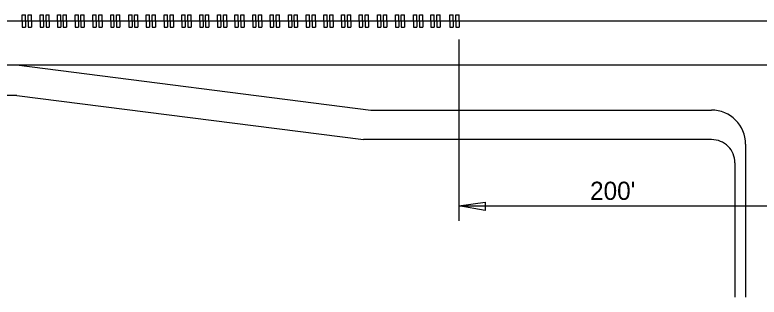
# Model space of a CAD drawing. Extents: x 0 to 2.83, y 0 to 1.83.
# Drawn here: x 0.4728 to 0.9515, y 1.314 to 1.4957 of the extents above; entities that cross this region are included whole.
import ezdxf

# ---------------------------------------------------------------- set-up
doc = ezdxf.new("R2010")
doc.units = 0
doc.layers.add('HS_Title', color=7, linetype='Continuous')

msp = doc.modelspace()

# ---------------------------------------------------------------- linework, layer by layer
at = {"layer": 'HS_Title'}
for p, q in [((0.47752542533418824, 1.4917477461282238), (0.47752542533418824, 1.4956741013175547)), ((0.47752542533418824, 1.4956741013175547), (0.47964149646277926, 1.4956741013175547)), ((0.47964149646277926, 1.4917477461282238), (0.47964149646277926, 1.4956741013175547)), ((0.4813024126693714, 1.4917477461282238), (0.4813024126693714, 1.4956741013175547)), ((0.4813024126693714, 1.4956741013175547), (0.48341848379796243, 1.4956741013175547)), ((0.48341848379796243, 1.4917477461282238), (0.48341848379796243, 1.4956741013175547)), ((0.4890524232885307, 1.4917477461282238), (0.4890524232885307, 1.4956741013175547)), ((0.4890524232885307, 1.4956741013175547), (0.4911684944171217, 1.4956741013175547)), ((0.4911684944171217, 1.4917477461282238), (0.4911684944171217, 1.4956741013175547)), ((0.4928294106237139, 1.4917477461282238), (0.4928294106237139, 1.4956741013175547)), ((0.4928294106237139, 1.4956741013175547), (0.4949454817523049, 1.4956741013175547)), ((0.4949454817523049, 1.4917477461282238), (0.4949454817523049, 1.4956741013175547)), ((0.5001414449635863, 1.4917477461282238), (0.5001414449635863, 1.4956741013175547)), ((0.5001414449635863, 1.4956741013175547), (0.5022575160921773, 1.4956741013175547)), ((0.5022575160921773, 1.4917477461282238), (0.5022575160921773, 1.4956741013175547)), ((0.5039184322987694, 1.4917477461282238), (0.5039184322987694, 1.4956741013175547)), ((0.5039184322987694, 1.4956741013175547), (0.5060345034273604, 1.4956741013175547)), ((0.5060345034273604, 1.4917477461282238), (0.5060345034273604, 1.4956741013175547)), ((0.5115167327513038, 1.4917477461282238), (0.5115167327513038, 1.4956741013175547)), ((0.5115167327513038, 1.4956741013175547), (0.5136328038798949, 1.4956741013175547)), ((0.5136328038798949, 1.4917477461282238), (0.5136328038798949, 1.4956741013175547)), ((0.515293720086487, 1.4917477461282238), (0.515293720086487, 1.4956741013175547)), ((0.515293720086487, 1.4956741013175547), (0.517409791215078, 1.4956741013175547)), ((0.517409791215078, 1.4917477461282238), (0.517409791215078, 1.4956741013175547)), ((0.5229396158854135, 1.4917477461282238), (0.5229396158854135, 1.4956741013175547)), ((0.5229396158854135, 1.4956741013175547), (0.5250556870140046, 1.4956741013175547)), ((0.5250556870140046, 1.4917477461282238), (0.5250556870140046, 1.4956741013175547)), ((0.5267166032205968, 1.4917477461282238), (0.5267166032205968, 1.4956741013175547)), ((0.5267166032205968, 1.4956741013175547), (0.5288326743491878, 1.4956741013175547)), ((0.5288326743491878, 1.4917477461282238), (0.5288326743491878, 1.4956741013175547)), ((0.5344100943659154, 1.4917477461282238), (0.5344100943659154, 1.4956741013175547)), ((0.5344100943659154, 1.4956741013175547), (0.5365261654945064, 1.4956741013175547)), ((0.5365261654945064, 1.4917477461282238), (0.5365261654945064, 1.4956741013175547)), ((0.5381870817010985, 1.4917477461282238), (0.5381870817010985, 1.4956741013175547)), ((0.5381870817010985, 1.4956741013175547), (0.5403031528296897, 1.4956741013175547)), ((0.5403031528296897, 1.4917477461282238), (0.5403031528296897, 1.4956741013175547)), ((0.5460638892977556, 1.4917477461282238), (0.5460638892977556, 1.4956741013175547)), ((0.5460638892977556, 1.4956741013175547), (0.5481799604263465, 1.4956741013175547)), ((0.5481799604263465, 1.4917477461282238), (0.5481799604263465, 1.4956741013175547)), ((0.5498408766329388, 1.4917477461282238), (0.5498408766329388, 1.4956741013175547)), ((0.5498408766329388, 1.4956741013175547), (0.5519569477615298, 1.4956741013175547)), ((0.5519569477615298, 1.4917477461282238), (0.5519569477615298, 1.4956741013175547)), ((0.5572487956999047, 1.4917477461282238), (0.5572487956999047, 1.4956741013175547)), ((0.5572487956999047, 1.4956741013175547), (0.5593648668284956, 1.4956741013175547)), ((0.5593648668284956, 1.4917477461282238), (0.5593648668284956, 1.4956741013175547)), ((0.561025783035088, 1.4917477461282238), (0.561025783035088, 1.4956741013175547)), ((0.561025783035088, 1.4956741013175547), (0.5631418541636789, 1.4956741013175547)), ((0.5631418541636789, 1.4917477461282238), (0.5631418541636789, 1.4956741013175547)), ((0.568909655565975, 1.4917477461282238), (0.568909655565975, 1.4956741013175547)), ((0.568909655565975, 1.4956741013175547), (0.571025726694566, 1.4956741013175547)), ((0.571025726694566, 1.4917477461282238), (0.571025726694566, 1.4956741013175547)), ((0.5726866429011582, 1.4917477461282238), (0.5726866429011582, 1.4956741013175547)), ((0.5726866429011582, 1.4956741013175547), (0.5748027140297491, 1.4956741013175547)), ((0.5748027140297491, 1.4917477461282238), (0.5748027140297491, 1.4956741013175547)), ((0.5802135503341044, 1.4917477461282238), (0.5802135503341044, 1.4956741013175547)), ((0.5802135503341044, 1.4956741013175547), (0.5823296214626954, 1.4956741013175547)), ((0.5823296214626954, 1.4917477461282238), (0.5823296214626954, 1.4956741013175547)), ((0.5839905376692875, 1.4917477461282238), (0.5839905376692875, 1.4956741013175547)), ((0.5839905376692875, 1.4956741013175547), (0.5861066087978786, 1.4956741013175547)), ((0.5861066087978786, 1.4917477461282238), (0.5861066087978786, 1.4956741013175547)), ((0.5916959276512043, 1.4917477461282238), (0.5916959276512043, 1.4956741013175547)), ((0.5916959276512043, 1.4956741013175547), (0.5938119987797952, 1.4956741013175547)), ((0.5938119987797952, 1.4917477461282238), (0.5938119987797952, 1.4956741013175547)), ((0.5954729149863874, 1.4917477461282238), (0.5954729149863874, 1.4956741013175547)), ((0.5954729149863874, 1.4956741013175547), (0.5975889861149785, 1.4956741013175547)), ((0.5975889861149785, 1.4917477461282238), (0.5975889861149785, 1.4956741013175547)), ((0.6031663364119604, 1.4917477461282238), (0.6031663364119604, 1.4956741013175547)), ((0.6031663364119604, 1.4956741013175547), (0.6052824075405514, 1.4956741013175547)), ((0.6052824075405514, 1.4917477461282238), (0.6052824075405514, 1.4956741013175547)), ((0.6069433237471437, 1.4917477461282238), (0.6069433237471437, 1.4956741013175547)), ((0.6069433237471437, 1.4956741013175547), (0.6090593948757347, 1.4956741013175547)), ((0.6090593948757347, 1.4917477461282238), (0.6090593948757347, 1.4956741013175547)), ((0.6143214957226144, 1.4917477461282238), (0.6143214957226144, 1.4956741013175547)), ((0.6143214957226144, 1.4956741013175547), (0.6164375668512054, 1.4956741013175547)), ((0.6164375668512054, 1.4917477461282238), (0.6164375668512054, 1.4956741013175547)), ((0.6180984830577977, 1.4917477461282238), (0.6180984830577977, 1.4956741013175547)), ((0.6180984830577977, 1.4956741013175547), (0.6202145541863886, 1.4956741013175547)), ((0.6202145541863886, 1.4917477461282238), (0.6202145541863886, 1.4956741013175547)), ((0.6257555340160348, 1.4917477461282238), (0.6257555340160348, 1.4956741013175547)), ((0.6257555340160348, 1.4956741013175547), (0.6278716051446258, 1.4956741013175547)), ((0.6278716051446258, 1.4917477461282238), (0.6278716051446258, 1.4956741013175547)), ((0.629532521351218, 1.4917477461282238), (0.629532521351218, 1.4956741013175547)), ((0.629532521351218, 1.4956741013175547), (0.631648592479809, 1.4956741013175547)), ((0.631648592479809, 1.4917477461282238), (0.631648592479809, 1.4956741013175547)), ((0.637003652987611, 1.4917477461282238), (0.637003652987611, 1.4956741013175547)), ((0.637003652987611, 1.4956741013175547), (0.6391197241162019, 1.4956741013175547)), ((0.6391197241162019, 1.4917477461282238), (0.6391197241162019, 1.4956741013175547)), ((0.6407806403227941, 1.4917477461282238), (0.6407806403227941, 1.4956741013175547)), ((0.6407806403227941, 1.4956741013175547), (0.6428967114513852, 1.4956741013175547)), ((0.6428967114513852, 1.4917477461282238), (0.6428967114513852, 1.4956741013175547)), ((0.6487165702637976, 1.4917477461282238), (0.6487165702637976, 1.4956741013175547)), ((0.6487165702637976, 1.4956741013175547), (0.6508326413923886, 1.4956741013175547)), ((0.6508326413923886, 1.4917477461282238), (0.6508326413923886, 1.4956741013175547)), ((0.6524935575989809, 1.4917477461282238), (0.6524935575989809, 1.4956741013175547)), ((0.6524935575989809, 1.4956741013175547), (0.6546096287275719, 1.4956741013175547)), ((0.6546096287275719, 1.4917477461282238), (0.6546096287275719, 1.4956741013175547)), ((0.6601630455431031, 1.4917477461282238), (0.6601630455431031, 1.4956741013175547)), ((0.6601630455431031, 1.4956741013175547), (0.662279116671694, 1.4956741013175547)), ((0.662279116671694, 1.4917477461282238), (0.662279116671694, 1.4956741013175547)), ((0.6639400328782863, 1.4917477461282238), (0.6639400328782863, 1.4956741013175547)), ((0.6639400328782863, 1.4956741013175547), (0.6660561040068773, 1.4956741013175547)), ((0.6660561040068773, 1.4917477461282238), (0.6660561040068773, 1.4956741013175547)), ((0.6715413080399701, 1.4917477461282238), (0.6715413080399701, 1.4956741013175547)), ((0.6715413080399701, 1.4956741013175547), (0.6736573791685612, 1.4956741013175547)), ((0.6736573791685612, 1.4917477461282238), (0.6736573791685612, 1.4956741013175547)), ((0.6753182953751534, 1.4917477461282238), (0.6753182953751534, 1.4956741013175547)), ((0.6753182953751534, 1.4956741013175547), (0.6774343665037443, 1.4956741013175547)), ((0.6774343665037443, 1.4917477461282238), (0.6774343665037443, 1.4956741013175547)), ((0.6829195705368372, 1.4917477461282238), (0.6829195705368372, 1.4956741013175547)), ((0.6829195705368372, 1.4956741013175547), (0.6850356416654283, 1.4956741013175547)), ((0.6850356416654283, 1.4917477461282238), (0.6850356416654283, 1.4956741013175547)), ((0.6866965578720204, 1.4917477461282238), (0.6866965578720204, 1.4956741013175547)), ((0.6866965578720204, 1.4956741013175547), (0.6888126290006115, 1.4956741013175547)), ((0.6888126290006115, 1.4917477461282238), (0.6888126290006115, 1.4956741013175547)), ((0.6942978330337044, 1.4917477461282238), (0.6942978330337044, 1.4956741013175547)), ((0.6942978330337044, 1.4956741013175547), (0.6964139041622953, 1.4956741013175547)), ((0.6964139041622953, 1.4917477461282238), (0.6964139041622953, 1.4956741013175547)), ((0.6980748203688876, 1.4917477461282238), (0.6980748203688876, 1.4956741013175547)), ((0.6980748203688876, 1.4956741013175547), (0.7001908914974786, 1.4956741013175547)), ((0.7001908914974786, 1.4917477461282238), (0.7001908914974786, 1.4956741013175547)), ((0.7060479341742599, 1.4917477461282238), (0.7060479341742599, 1.4956741013175547)), ((0.7060479341742599, 1.4956741013175547), (0.708164005302851, 1.4956741013175547)), ((0.708164005302851, 1.4917477461282238), (0.708164005302851, 1.4956741013175547)), ((0.7098249215094431, 1.4917477461282238), (0.7098249215094431, 1.4956741013175547)), ((0.7098249215094431, 1.4956741013175547), (0.7119409926380341, 1.4956741013175547)), ((0.7119409926380341, 1.4917477461282238), (0.7119409926380341, 1.4956741013175547)), ((0.7175749321286023, 1.4917477461282238), (0.7175749321286023, 1.4956741013175547)), ((0.7175749321286023, 1.4956741013175547), (0.7196910032571934, 1.4956741013175547)), ((0.7196910032571934, 1.4917477461282238), (0.7196910032571934, 1.4956741013175547)), ((0.7213519194637855, 1.4917477461282238), (0.7213519194637855, 1.4956741013175547)), ((0.7213519194637855, 1.4956741013175547), (0.7234679905923765, 1.4956741013175547)), ((0.7234679905923765, 1.4917477461282238), (0.7234679905923765, 1.4956741013175547)), ((0.7291948897438669, 1.4917477461282238), (0.7291948897438669, 1.4956741013175547)), ((0.7291948897438669, 1.4956741013175547), (0.731310960872458, 1.4956741013175547)), ((0.731310960872458, 1.4917477461282238), (0.731310960872458, 1.4956741013175547)), ((0.7329718770790502, 1.4917477461282238), (0.7329718770790502, 1.4956741013175547)), ((0.7329718770790502, 1.4956741013175547), (0.7350879482076412, 1.4956741013175547)), ((0.7350879482076412, 1.4917477461282238), (0.7350879482076412, 1.4956741013175547)), ((0.740379098948559, 1.4917477461282238), (0.740379098948559, 1.4956741013175547)), ((0.740379098948559, 1.4956741013175547), (0.7424951700771502, 1.4956741013175547)), ((0.7424951700771502, 1.4917477461282238), (0.7424951700771502, 1.4956741013175547)), ((0.7441560862837424, 1.4917477461282238), (0.7441560862837424, 1.4956741013175547)), ((0.7441560862837424, 1.4956741013175547), (0.7462721574123333, 1.4956741013175547)), ((0.7462721574123333, 1.4917477461282238), (0.7462721574123333, 1.4956741013175547)), ((0.752580054444587, 1.4917477461282238), (0.752580054444587, 1.4956741013175547)), ((0.752580054444587, 1.4956741013175547), (0.7546961255731781, 1.4956741013175547)), ((0.7546961255731781, 1.4917477461282238), (0.7546961255731781, 1.4956741013175547)), ((0.7563570417797701, 1.4917477461282238), (0.7563570417797701, 1.4956741013175547)), ((0.7563570417797701, 1.4956741013175547), (0.7584731129083611, 1.4956741013175547)), ((0.7584731129083611, 1.4917477461282238), (0.7584731129083611, 1.4956741013175547)), ((0.2665907131268237, 1.4917477461282238), (1.4904436647064983, 1.4917477461282238)), ((0.47752542533418824, 1.4917477461282238), (0.47752542533418824, 1.4878213909388922)), ((0.47964149646277926, 1.4917477461282238), (0.47964149646277926, 1.4878213909388922)), ((0.4813024126693714, 1.4917477461282238), (0.4813024126693714, 1.4878213909388922)), ((0.48341848379796243, 1.4917477461282238), (0.48341848379796243, 1.4878213909388922)), ((0.4890524232885307, 1.4917477461282238), (0.4890524232885307, 1.4878213909388922)), ((0.4911684944171217, 1.4917477461282238), (0.4911684944171217, 1.4878213909388922)), ((0.4928294106237139, 1.4917477461282238), (0.4928294106237139, 1.4878213909388922)), ((0.4949454817523049, 1.4917477461282238), (0.4949454817523049, 1.4878213909388922)), ((0.5001414449635863, 1.4917477461282238), (0.5001414449635863, 1.4878213909388922)), ((0.5022575160921773, 1.4917477461282238), (0.5022575160921773, 1.4878213909388922)), ((0.5039184322987694, 1.4917477461282238), (0.5039184322987694, 1.4878213909388922)), ((0.5060345034273604, 1.4917477461282238), (0.5060345034273604, 1.4878213909388922)), ((0.5115167327513038, 1.4917477461282238), (0.5115167327513038, 1.4878213909388922)), ((0.5136328038798949, 1.4917477461282238), (0.5136328038798949, 1.4878213909388922)), ((0.515293720086487, 1.4917477461282238), (0.515293720086487, 1.4878213909388922)), ((0.517409791215078, 1.4917477461282238), (0.517409791215078, 1.4878213909388922)), ((0.5229396158854135, 1.4917477461282238), (0.5229396158854135, 1.4878213909388922)), ((0.5250556870140046, 1.4917477461282238), (0.5250556870140046, 1.4878213909388922)), ((0.5267166032205968, 1.4917477461282238), (0.5267166032205968, 1.4878213909388922)), ((0.5288326743491878, 1.4917477461282238), (0.5288326743491878, 1.4878213909388922)), ((0.5344100943659154, 1.4917477461282238), (0.5344100943659154, 1.4878213909388922)), ((0.5365261654945064, 1.4917477461282238), (0.5365261654945064, 1.4878213909388922)), ((0.5381870817010985, 1.4917477461282238), (0.5381870817010985, 1.4878213909388922)), ((0.5403031528296897, 1.4917477461282238), (0.5403031528296897, 1.4878213909388922)), ((0.5460638892977556, 1.4917477461282238), (0.5460638892977556, 1.4878213909388922)), ((0.5481799604263465, 1.4917477461282238), (0.5481799604263465, 1.4878213909388922)), ((0.5498408766329388, 1.4917477461282238), (0.5498408766329388, 1.4878213909388922)), ((0.5519569477615298, 1.4917477461282238), (0.5519569477615298, 1.4878213909388922)), ((0.5572487956999047, 1.4917477461282238), (0.5572487956999047, 1.4878213909388922)), ((0.5593648668284956, 1.4917477461282238), (0.5593648668284956, 1.4878213909388922)), ((0.561025783035088, 1.4917477461282238), (0.561025783035088, 1.4878213909388922)), ((0.5631418541636789, 1.4917477461282238), (0.5631418541636789, 1.4878213909388922)), ((0.568909655565975, 1.4917477461282238), (0.568909655565975, 1.4878213909388922)), ((0.571025726694566, 1.4917477461282238), (0.571025726694566, 1.4878213909388922)), ((0.5726866429011582, 1.4917477461282238), (0.5726866429011582, 1.4878213909388922)), ((0.5748027140297491, 1.4917477461282238), (0.5748027140297491, 1.4878213909388922)), ((0.5802135503341044, 1.4917477461282238), (0.5802135503341044, 1.4878213909388922)), ((0.5823296214626954, 1.4917477461282238), (0.5823296214626954, 1.4878213909388922)), ((0.5839905376692875, 1.4917477461282238), (0.5839905376692875, 1.4878213909388922)), ((0.5861066087978786, 1.4917477461282238), (0.5861066087978786, 1.4878213909388922)), ((0.5916959276512043, 1.4917477461282238), (0.5916959276512043, 1.4878213909388922)), ((0.5938119987797952, 1.4917477461282238), (0.5938119987797952, 1.4878213909388922)), ((0.5954729149863874, 1.4917477461282238), (0.5954729149863874, 1.4878213909388922)), ((0.5975889861149785, 1.4917477461282238), (0.5975889861149785, 1.4878213909388922)), ((0.6031663364119604, 1.4917477461282238), (0.6031663364119604, 1.4878213909388922)), ((0.6052824075405514, 1.4917477461282238), (0.6052824075405514, 1.4878213909388922)), ((0.6069433237471437, 1.4917477461282238), (0.6069433237471437, 1.4878213909388922)), ((0.6090593948757347, 1.4917477461282238), (0.6090593948757347, 1.4878213909388922)), ((0.6143214957226144, 1.4917477461282238), (0.6143214957226144, 1.4878213909388922)), ((0.6164375668512054, 1.4917477461282238), (0.6164375668512054, 1.4878213909388922)), ((0.6180984830577977, 1.4917477461282238), (0.6180984830577977, 1.4878213909388922)), ((0.6202145541863886, 1.4917477461282238), (0.6202145541863886, 1.4878213909388922)), ((0.6257555340160348, 1.4917477461282238), (0.6257555340160348, 1.4878213909388922)), ((0.6278716051446258, 1.4917477461282238), (0.6278716051446258, 1.4878213909388922)), ((0.629532521351218, 1.4917477461282238), (0.629532521351218, 1.4878213909388922)), ((0.631648592479809, 1.4917477461282238), (0.631648592479809, 1.4878213909388922)), ((0.637003652987611, 1.4917477461282238), (0.637003652987611, 1.4878213909388922)), ((0.6391197241162019, 1.4917477461282238), (0.6391197241162019, 1.4878213909388922)), ((0.6407806403227941, 1.4917477461282238), (0.6407806403227941, 1.4878213909388922)), ((0.6428967114513852, 1.4917477461282238), (0.6428967114513852, 1.4878213909388922)), ((0.6487165702637976, 1.4917477461282238), (0.6487165702637976, 1.4878213909388922)), ((0.6508326413923886, 1.4917477461282238), (0.6508326413923886, 1.4878213909388922)), ((0.6524935575989809, 1.4917477461282238), (0.6524935575989809, 1.4878213909388922)), ((0.6546096287275719, 1.4917477461282238), (0.6546096287275719, 1.4878213909388922)), ((0.6601630455431031, 1.4917477461282238), (0.6601630455431031, 1.4878213909388922)), ((0.662279116671694, 1.4917477461282238), (0.662279116671694, 1.4878213909388922)), ((0.6639400328782863, 1.4917477461282238), (0.6639400328782863, 1.4878213909388922)), ((0.6660561040068773, 1.4917477461282238), (0.6660561040068773, 1.4878213909388922)), ((0.6715413080399701, 1.4917477461282238), (0.6715413080399701, 1.4878213909388922)), ((0.6736573791685612, 1.4917477461282238), (0.6736573791685612, 1.4878213909388922)), ((0.6753182953751534, 1.4917477461282238), (0.6753182953751534, 1.4878213909388922)), ((0.6774343665037443, 1.4917477461282238), (0.6774343665037443, 1.4878213909388922)), ((0.6829195705368372, 1.4917477461282238), (0.6829195705368372, 1.4878213909388922)), ((0.6850356416654283, 1.4917477461282238), (0.6850356416654283, 1.4878213909388922)), ((0.6866965578720204, 1.4917477461282238), (0.6866965578720204, 1.4878213909388922)), ((0.6888126290006115, 1.4917477461282238), (0.6888126290006115, 1.4878213909388922)), ((0.6942978330337044, 1.4917477461282238), (0.6942978330337044, 1.4878213909388922)), ((0.6964139041622953, 1.4917477461282238), (0.6964139041622953, 1.4878213909388922)), ((0.6980748203688876, 1.4917477461282238), (0.6980748203688876, 1.4878213909388922)), ((0.7001908914974786, 1.4917477461282238), (0.7001908914974786, 1.4878213909388922)), ((0.7060479341742599, 1.4917477461282238), (0.7060479341742599, 1.4878213909388922)), ((0.708164005302851, 1.4917477461282238), (0.708164005302851, 1.4878213909388922)), ((0.7098249215094431, 1.4917477461282238), (0.7098249215094431, 1.4878213909388922)), ((0.7119409926380341, 1.4917477461282238), (0.7119409926380341, 1.4878213909388922)), ((0.7175749321286023, 1.4917477461282238), (0.7175749321286023, 1.4878213909388922)), ((0.7196910032571934, 1.4917477461282238), (0.7196910032571934, 1.4878213909388922)), ((0.7213519194637855, 1.4917477461282238), (0.7213519194637855, 1.4878213909388922)), ((0.7234679905923765, 1.4917477461282238), (0.7234679905923765, 1.4878213909388922)), ((0.7291948897438669, 1.4917477461282238), (0.7291948897438669, 1.4878213909388922)), ((0.731310960872458, 1.4917477461282238), (0.731310960872458, 1.4878213909388922)), ((0.7329718770790502, 1.4917477461282238), (0.7329718770790502, 1.4878213909388922)), ((0.7350879482076412, 1.4917477461282238), (0.7350879482076412, 1.4878213909388922)), ((0.740379098948559, 1.4917477461282238), (0.740379098948559, 1.4878213909388922)), ((0.7424951700771502, 1.4917477461282238), (0.7424951700771502, 1.4878213909388922)), ((0.7441560862837424, 1.4917477461282238), (0.7441560862837424, 1.4878213909388922)), ((0.7462721574123333, 1.4917477461282238), (0.7462721574123333, 1.4878213909388922)), ((0.752580054444587, 1.4917477461282238), (0.752580054444587, 1.4878213909388922)), ((0.7546961255731781, 1.4917477461282238), (0.7546961255731781, 1.4878213909388922)), ((0.7563570417797701, 1.4917477461282238), (0.7563570417797701, 1.4878213909388922)), ((0.7584731129083611, 1.4917477461282238), (0.7584731129083611, 1.4878213909388922)), ((0.47752542533418824, 1.4878213909388922), (0.47964149646277926, 1.4878213909388922)), ((0.4813024126693714, 1.4878213909388922), (0.48341848379796243, 1.4878213909388922)), ((0.4890524232885307, 1.4878213909388922), (0.4911684944171217, 1.4878213909388922)), ((0.4928294106237139, 1.4878213909388922), (0.4949454817523049, 1.4878213909388922)), ((0.5001414449635863, 1.4878213909388922), (0.5022575160921773, 1.4878213909388922)), ((0.5039184322987694, 1.4878213909388922), (0.5060345034273604, 1.4878213909388922)), ((0.5115167327513038, 1.4878213909388922), (0.5136328038798949, 1.4878213909388922)), ((0.515293720086487, 1.4878213909388922), (0.517409791215078, 1.4878213909388922)), ((0.5229396158854135, 1.4878213909388922), (0.5250556870140046, 1.4878213909388922)), ((0.5267166032205968, 1.4878213909388922), (0.5288326743491878, 1.4878213909388922)), ((0.5344100943659154, 1.4878213909388922), (0.5365261654945064, 1.4878213909388922)), ((0.5381870817010985, 1.4878213909388922), (0.5403031528296897, 1.4878213909388922)), ((0.5460638892977556, 1.4878213909388922), (0.5481799604263465, 1.4878213909388922)), ((0.5498408766329388, 1.4878213909388922), (0.5519569477615298, 1.4878213909388922)), ((0.5572487956999047, 1.4878213909388922), (0.5593648668284956, 1.4878213909388922)), ((0.561025783035088, 1.4878213909388922), (0.5631418541636789, 1.4878213909388922)), ((0.568909655565975, 1.4878213909388922), (0.571025726694566, 1.4878213909388922)), ((0.5726866429011582, 1.4878213909388922), (0.5748027140297491, 1.4878213909388922)), ((0.5802135503341044, 1.4878213909388922), (0.5823296214626954, 1.4878213909388922)), ((0.5839905376692875, 1.4878213909388922), (0.5861066087978786, 1.4878213909388922)), ((0.5916959276512043, 1.4878213909388922), (0.5938119987797952, 1.4878213909388922)), ((0.5954729149863874, 1.4878213909388922), (0.5975889861149785, 1.4878213909388922)), ((0.6031663364119604, 1.4878213909388922), (0.6052824075405514, 1.4878213909388922)), ((0.6069433237471437, 1.4878213909388922), (0.6090593948757347, 1.4878213909388922)), ((0.6143214957226144, 1.4878213909388922), (0.6164375668512054, 1.4878213909388922)), ((0.6180984830577977, 1.4878213909388922), (0.6202145541863886, 1.4878213909388922)), ((0.6257555340160348, 1.4878213909388922), (0.6278716051446258, 1.4878213909388922)), ((0.629532521351218, 1.4878213909388922), (0.631648592479809, 1.4878213909388922)), ((0.637003652987611, 1.4878213909388922), (0.6391197241162019, 1.4878213909388922)), ((0.6407806403227941, 1.4878213909388922), (0.6428967114513852, 1.4878213909388922)), ((0.6487165702637976, 1.4878213909388922), (0.6508326413923886, 1.4878213909388922)), ((0.6524935575989809, 1.4878213909388922), (0.6546096287275719, 1.4878213909388922)), ((0.6601630455431031, 1.4878213909388922), (0.662279116671694, 1.4878213909388922)), ((0.6639400328782863, 1.4878213909388922), (0.6660561040068773, 1.4878213909388922)), ((0.6715413080399701, 1.4878213909388922), (0.6736573791685612, 1.4878213909388922)), ((0.6753182953751534, 1.4878213909388922), (0.6774343665037443, 1.4878213909388922)), ((0.6829195705368372, 1.4878213909388922), (0.6850356416654283, 1.4878213909388922)), ((0.6866965578720204, 1.4878213909388922), (0.6888126290006115, 1.4878213909388922)), ((0.6942978330337044, 1.4878213909388922), (0.6964139041622953, 1.4878213909388922)), ((0.6980748203688876, 1.4878213909388922), (0.7001908914974786, 1.4878213909388922)), ((0.7060479341742599, 1.4878213909388922), (0.708164005302851, 1.4878213909388922)), ((0.7098249215094431, 1.4878213909388922), (0.7119409926380341, 1.4878213909388922)), ((0.7175749321286023, 1.4878213909388922), (0.7196910032571934, 1.4878213909388922)), ((0.7213519194637855, 1.4878213909388922), (0.7234679905923765, 1.4878213909388922)), ((0.7291948897438669, 1.4878213909388922), (0.731310960872458, 1.4878213909388922)), ((0.7329718770790502, 1.4878213909388922), (0.7350879482076412, 1.4878213909388922)), ((0.740379098948559, 1.4878213909388922), (0.7424951700771502, 1.4878213909388922)), ((0.7441560862837424, 1.4878213909388922), (0.7462721574123333, 1.4878213909388922)), ((0.752580054444587, 1.4878213909388922), (0.7546961255731781, 1.4878213909388922)), ((0.7563570417797701, 1.4878213909388922), (0.7584731129083611, 1.4878213909388922)), ((0.7582911959731569, 1.4798542752149677), (0.7582911959731569, 1.3629839148840819)), ((0.2633651254688109, 1.4634554226193928), (1.4904088173163859, 1.4634554226193928)), ((0.47393612541226715, 1.4634554226193928), (0.7016674954681573, 1.4344296324415964)), ((0.4740597121982643, 1.4438197288203753), (0.2633651254688109, 1.4438197288203753)), ((0.4740597121982643, 1.4438197288203753), (0.6970740242638346, 1.4153951572425898)), ((0.7016674954681574, 1.4344296324415964), (0.9207632049033283, 1.4344296324415964)), ((0.9209438150679077, 1.4153951572425898), (0.697074024263834, 1.4153951572425898)), ((0.9427632049033283, 1.4124296324415964), (0.9427632049033283, 1.3139757578783118)), ((0.9359438150679077, 1.4003951572425903), (0.9359438150679077, 1.3139757578783118)), ((0.7582911959731569, 1.3726571589730068), (0.971519826920425, 1.3726571589730068))]:
    msp.add_line(p, q, dxfattribs=at)
msp.add_lwpolyline([(0.7751919891567529, 1.375045683115036), (0.7751919891567529, 1.3696934562883134), (0.7582911959731566, 1.3726571589730068)], close=True, dxfattribs=at)
for centre, radius, start in [((0.9207632049033283, 1.4124296324415964), 0.022, 0), ((0.9209438150679077, 1.4003951572425903), 0.015, 359.99999999999994)]:
    msp.add_arc(centre, radius, start, 90, dxfattribs=at)

# ---------------------------------------------------------------- texts
msp.add_text("200'", height=0.011700000000000002, dxfattribs=at).set_placement((0.8427502983542271, 1.376577663263855))

doc.saveas('drawing.dxf')
